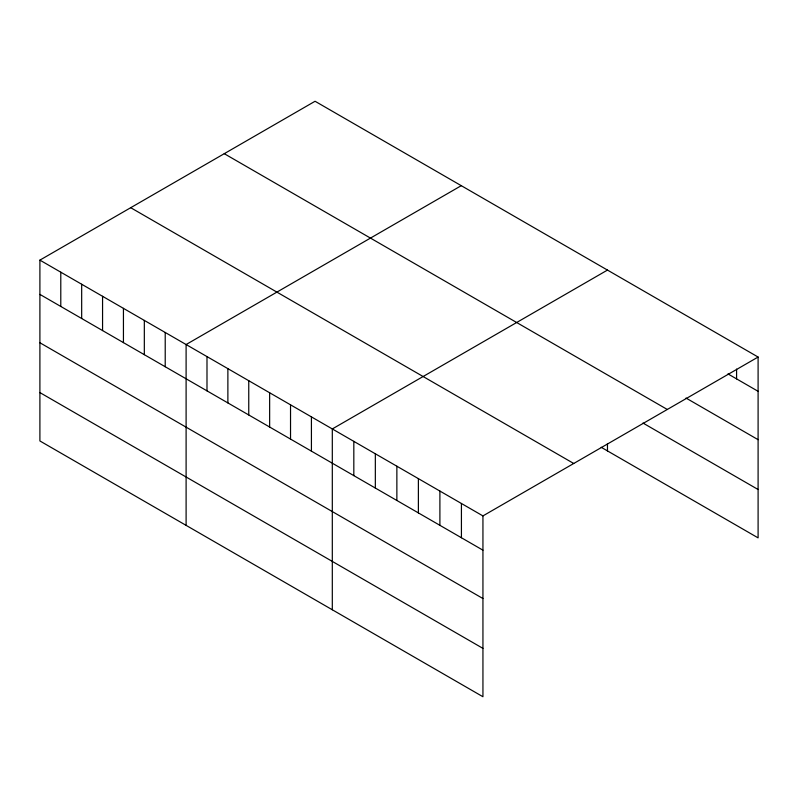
<?xml version="1.0" encoding="UTF-8"?>
<svg xmlns="http://www.w3.org/2000/svg" width="798" height="798" viewBox="0 0 798 798"><rect width="100%" height="100%" fill="white"/><g stroke="black" fill="none" stroke-linecap="round" stroke-linejoin="round"><path stroke-width="1.2" d="M39.9 260.128L482.94 515.907L482.94 696.734L39.9 440.955L39.9 260.128L315.06 101.266L758.1 357.045L758.1 537.872L601.203 447.289M461.264 185.675L186.104 344.536L186.104 525.363M607.468 270.083L332.307 428.945L332.307 609.772M482.94 515.907L758.1 357.045M727.976 373.913L758.1 391.309M686.011 398.052L758.1 439.678M224.258 153.685L667.298 409.474M642.969 423.04L758.1 489.513M130.702 207.699L573.742 463.488M39.9 294.392L482.94 550.171M39.9 342.751L482.94 598.54M39.9 392.586L482.94 648.375M736.584 369.095L736.584 378.89M607.468 443.648L607.468 450.91M461.424 503.488L461.424 537.752M439.898 491.059L439.898 525.323M418.381 478.64L418.381 512.905M396.865 466.212L396.865 500.476M375.339 453.793L375.339 488.057M353.823 441.364L353.823 475.628M311.42 416.885L311.42 451.149M290.532 404.825L290.532 439.09M269.644 392.766L269.644 427.03M248.757 380.706L248.757 414.97M227.879 368.656L227.879 402.91M206.991 356.596L206.991 390.86M165.216 332.477L165.216 366.741M144.328 320.417L144.328 354.681M123.441 308.357L123.441 342.621M102.563 296.297L102.563 330.562M81.675 284.238L81.675 318.502M60.788 272.188L60.788 306.442"/></g></svg>
